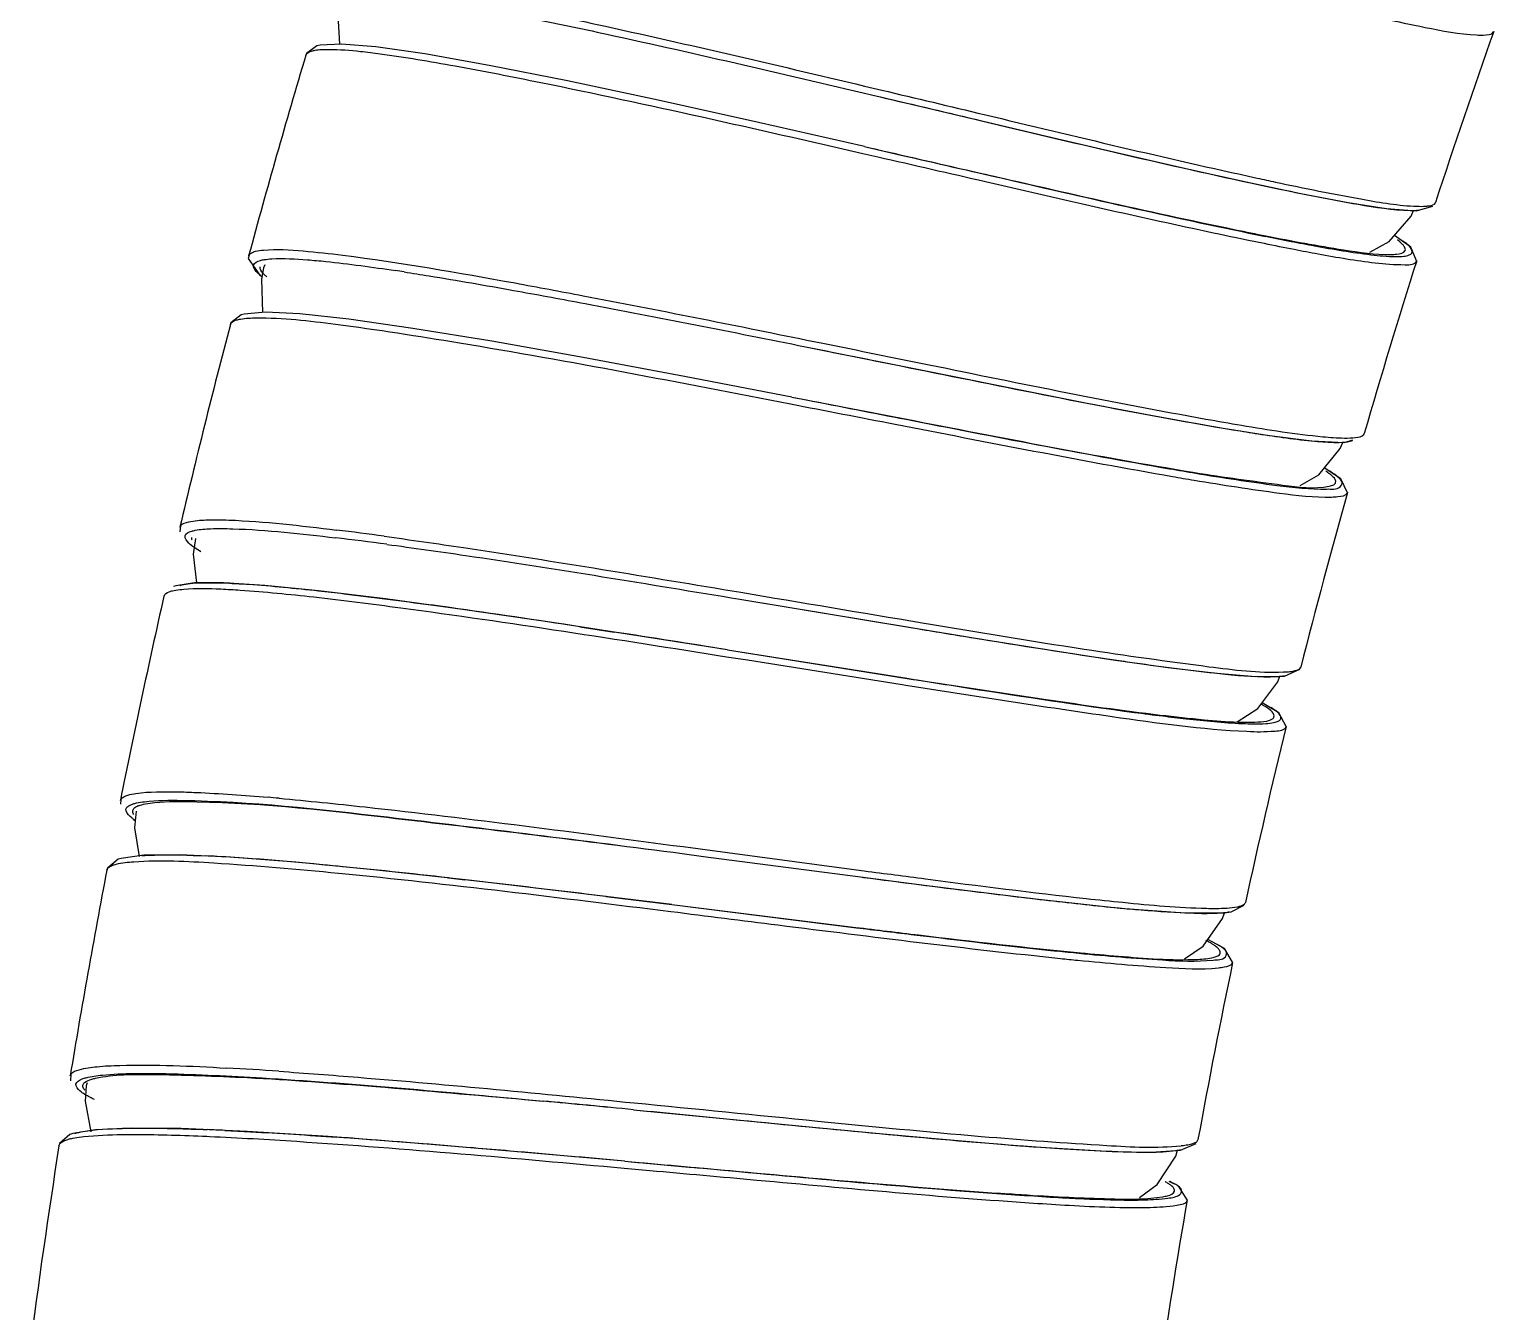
# Model space of a CAD drawing. Header units: millimetres. Extents: x 601 to 1195, y -13 to 407.
# Drawn here: x 904.96 to 918.88, y 315.25 to 327.43 of the extents above; entities that cross this region are included whole.
import ezdxf

# ---------------------------------------------------------------- set-up
doc = ezdxf.new("R2010")
doc.units = ezdxf.units.MM
doc.header["$LTSCALE"] = 0.1

msp = doc.modelspace()

# ---------------------------------------------------------------- linework, layer by layer
at = {"color": 7, "linetype": 'Continuous'}
for p, q in [((907.89, 327.569), (907.906, 327.293)), ((918.877, 327.41), (918.879, 327.413)), ((918.877, 327.41), (918.879, 327.412)), ((907.692, 327.276), (907.593, 327.203)), ((907.593, 327.203), (907.588, 327.187)), ((912.897, 326.319), (912.936, 326.31)), ((912.897, 326.319), (913.26, 326.236)), ((912.882, 326.255), (913.024, 326.222)), ((918.141, 325.71), (918.301, 325.752)), ((917.859, 325.731), (918.141, 325.71)), ((917.885, 325.417), (918.094, 325.659)), ((918.094, 325.659), (918.117, 325.712)), ((918.091, 325.364), (917.935, 325.474)), ((917.7, 325.316), (917.885, 325.417)), ((917.987, 325.413), (917.963, 325.433)), ((918.146, 325.233), (918.091, 325.364)), ((907.047, 325.288), (907.04, 325.256)), ((907.04, 325.256), (907.149, 325.096)), ((907.044, 325.28), (907.047, 325.288)), ((907.196, 325.194), (907.186, 325.168)), ((918.146, 325.233), (918.146, 325.234)), ((907.149, 325.096), (907.169, 325.084)), ((907.186, 325.168), (907.164, 325.059)), ((907.164, 325.059), (907.176, 324.743)), ((909.562, 324.953), (909.603, 324.945)), ((906.875, 324.643), (906.869, 324.626)), ((906.971, 324.72), (906.875, 324.643)), ((912.35, 324.481), (912.502, 324.45)), ((912.206, 323.939), (912.244, 323.931)), ((912.206, 323.939), (912.345, 323.912)), ((917.15, 323.522), (917.459, 323.507)), ((917.459, 323.507), (917.54, 323.531)), ((917.215, 323.201), (917.419, 323.45)), ((917.419, 323.45), (917.443, 323.508)), ((917.426, 323.162), (917.268, 323.265)), ((916.018, 323.225), (916.035, 323.222)), ((917.039, 323.099), (917.215, 323.201)), ((917.488, 323.03), (917.426, 323.162)), ((917.488, 323.03), (917.488, 323.032)), ((906.397, 322.716), (906.39, 322.657)), ((906.391, 322.703), (906.397, 322.716)), ((906.537, 322.596), (906.515, 322.445)), ((906.515, 322.445), (906.549, 322.172)), ((906.239, 322.046), (906.239, 322.047)), ((906.321, 322.098), (906.351, 322.104)), ((911.711, 322.018), (913.341, 321.748)), ((911.711, 322.018), (913.358, 321.745)), ((910.193, 321.755), (910.519, 321.705)), ((913.358, 321.745), (913.38, 321.741)), ((911.596, 321.536), (910.887, 321.648)), ((911.585, 321.471), (911.784, 321.44)), ((911.595, 321.536), (913.263, 321.273)), ((911.596, 321.536), (913.284, 321.268)), ((911.784, 321.44), (913.254, 321.206)), ((916.617, 321.283), (916.891, 321.286)), ((916.826, 321.234), (916.845, 321.286)), ((916.891, 321.286), (917.037, 321.352)), ((913.254, 321.206), (913.29, 321.2)), ((913.263, 321.273), (913.285, 321.269)), ((916.638, 320.979), (916.826, 321.234)), ((916.836, 320.939), (916.678, 321.034)), ((916.441, 320.851), (916.638, 320.979)), ((916.905, 320.807), (916.836, 320.939)), ((916.905, 320.807), (916.905, 320.808)), ((905.828, 320.115), (905.824, 320.069)), ((905.825, 320.105), (905.828, 320.115)), ((905.933, 319.94), (905.918, 319.952)), ((905.948, 319.925), (905.965, 319.916)), ((905.974, 320.003), (905.957, 319.845)), ((905.957, 319.845), (906.003, 319.573)), ((911.174, 319.666), (911.384, 319.638)), ((911.384, 319.638), (912.87, 319.44)), ((905.803, 319.546), (905.701, 319.463)), ((911.165, 319.601), (911.368, 319.574)), ((911.368, 319.574), (912.86, 319.378)), ((905.701, 319.463), (905.695, 319.44)), ((909.163, 319.344), (908.262, 319.443)), ((908.943, 319.369), (909.097, 319.352)), ((912.86, 319.378), (912.888, 319.374)), ((912.861, 319.378), (913.49, 319.296)), ((912.87, 319.44), (912.895, 319.436)), ((910.441, 319.192), (911.066, 319.115)), ((911.066, 319.115), (912.814, 318.899)), ((911.067, 319.115), (912.82, 318.896)), ((916.382, 319.046), (916.507, 319.11)), ((916.517, 319.131), (916.519, 319.136)), ((915.941, 319.036), (916.317, 319.038)), ((916.116, 318.72), (916.302, 318.984)), ((916.302, 318.984), (916.319, 319.038)), ((916.317, 319.038), (916.382, 319.046)), ((916.321, 318.697), (916.162, 318.785)), ((915.94, 318.6), (916.116, 318.72)), ((916.22, 318.73), (916.199, 318.744)), ((916.397, 318.567), (916.321, 318.697)), ((916.397, 318.565), (916.397, 318.567)), ((916.397, 318.565), (916.397, 318.567)), ((905.347, 317.489), (905.353, 317.503)), ((905.353, 317.503), (905.351, 317.439)), ((905.5, 317.392), (905.488, 317.248)), ((905.508, 317.42), (905.5, 317.392)), ((905.488, 317.248), (905.542, 316.955)), ((909.665, 317.264), (909.84, 317.248)), ((909.672, 317.263), (909.845, 317.247)), ((905.926, 316.991), (905.588, 316.976)), ((905.245, 316.844), (905.24, 316.82)), ((905.344, 316.93), (905.245, 316.844)), ((906.645, 316.913), (906.67, 316.912)), ((909.713, 316.757), (908.702, 316.842)), ((915.9, 316.781), (916.05, 316.846)), ((910.619, 316.677), (909.713, 316.757)), ((915.621, 316.763), (915.9, 316.781)), ((915.68, 316.454), (915.856, 316.723)), ((915.856, 316.723), (915.872, 316.78)), ((910.613, 316.611), (910.857, 316.589)), ((915.513, 316.331), (915.68, 316.454)), ((915.845, 316.457), (915.793, 316.484)), ((915.965, 316.31), (915.884, 316.437)), ((915.965, 316.307), (915.965, 316.31)), ((915.965, 316.307), (915.965, 316.309))]:
    msp.add_line(p, q, dxfattribs=at)
for points in [[(907.926, 327.294), (907.722, 327.284), (907.692, 327.276)], [(909.329, 327.091), (908.719, 327.2), (908.253, 327.267), (907.926, 327.294)], [(912.897, 326.319), (911.891, 326.548), (910.937, 326.759), (910.074, 326.943), (909.329, 327.091)], [(913.046, 326.792), (914.014, 326.563), (914.682, 326.405), (915.333, 326.253), (915.952, 326.11), (916.526, 325.983), (917.044, 325.874), (917.494, 325.787), (917.859, 325.731)], [(907.204, 324.745), (907.001, 324.728), (906.971, 324.72)], [(908.605, 324.591), (907.995, 324.679), (907.529, 324.729), (907.204, 324.745)], [(912.206, 323.939), (911.186, 324.134), (910.223, 324.314), (909.354, 324.469), (908.605, 324.591)], [(912.337, 324.417), (913.639, 324.155), (914.349, 324.013), (915.031, 323.879), (915.67, 323.757), (916.248, 323.654), (916.747, 323.573), (917.15, 323.522)], [(906.53, 322.172), (906.352, 322.146), (906.329, 322.137)], [(907.196, 322.148), (906.805, 322.172), (906.53, 322.172)], [(909.097, 321.918), (908.344, 322.021), (907.708, 322.098), (907.196, 322.148)], [(910.887, 321.648), (909.951, 321.792), (909.097, 321.918)], [(913.341, 321.748), (913.973, 321.644), (914.63, 321.539), (915.238, 321.446), (915.782, 321.37), (916.247, 321.314), (916.617, 321.283)], [(906.047, 319.584), (905.832, 319.555), (905.803, 319.546)], [(906.865, 319.566), (906.386, 319.587), (906.047, 319.584)], [(908.262, 319.443), (907.491, 319.518), (906.865, 319.566)], [(911.067, 319.115), (910.171, 319.225), (909.163, 319.344)], [(913.49, 319.296), (914.495, 319.173), (915.329, 319.083), (915.941, 319.036)], [(910.701, 317.166), (911.684, 317.07), (912.373, 317.003), (913.041, 316.94), (913.676, 316.882), (914.265, 316.833), (914.795, 316.794), (915.253, 316.77), (915.621, 316.763)], [(905.588, 316.976), (905.373, 316.94), (905.344, 316.93)], [(907.029, 316.959), (906.403, 316.986), (905.926, 316.991)], [(908.702, 316.842), (907.799, 316.911), (907.029, 316.959)]]:
    msp.add_lwpolyline(points, dxfattribs=at)
for centre, radius, start, end in [((982.961, 304.665), 68, 160.45711, 161.90316), ((982.961, 304.665), 78.667, 163.36215, 164.80819), ((926.182, 369.669), 44.682, 257.6566, 257.885), ((925.459, 367.024), 42.002, 257.7778, 258.0988), ((918.301, 325.796), 0.0253, 335.2306, 341.4521), ((923.991, 362.033), 37.28, 258.2886, 258.7435), ((922.486, 354.032), 29.144, 258.565, 259.0538), ((922.828, 355.456), 30.675, 258.471, 259.016), ((917.948, 325.316), 0.0961, 31.2052, 33.0472), ((982.961, 304.665), 68, 162.39382, 163.83986), ((907.381, 325.385), 0.366, 227.0688, 228.9266), ((907.437, 325.448), 0.451, 228.9334, 230.8617), ((907.492, 325.516), 0.538, 230.8406, 231.9726), ((904.674, 300.119), 25.303, 81.2545, 81.4437), ((982.961, 304.665), 78.667, 165.29882, 166.74486), ((921.297, 353.114), 29.89, 260.0444, 260.599), ((922.584, 362.338), 39.665, 260.149, 260.5125), ((916.859, 322.608), 0.757, 54.3029, 55.8823), ((923.005, 364.453), 41.889, 260.1302, 260.4158), ((916.95, 322.735), 0.6, 52.782, 54.2961), ((916.999, 322.8), 0.519, 52.2322, 52.7571), ((917.048, 322.863), 0.44, 50.1785, 52.2741), ((982.961, 304.665), 68, 164.33048, 165.77653), ((903.866, 289.179), 33.661, 82.3347, 83.1695), ((903.57, 287.769), 35.171, 82.2199, 82.9627), ((906.61, 316.314), 5.861, 87.4963, 87.6646), ((982.961, 304.665), 78.667, 167.23525, 168.68129), ((899.532, 254.876), 67.721, 82.00208, 82.15441), ((895.134, 223.861), 99.046, 81.25471, 81.97881), ((867.448, 43.83), 281.194, 80.96735, 81.18923), ((921.228, 361.945), 40.939, 261.7018, 261.9808), ((916.838, 322.432), 1.107, 272.0613, 272.9119), ((916.848, 322.238), 0.912, 272.8969, 274.2904), ((916.158, 320.152), 1.007, 58.2381, 59.3588), ((916.222, 320.256), 0.885, 57.8213, 58.2219), ((919.178, 348.976), 28.279, 262.4535, 263.0003), ((982.961, 304.665), 68, 166.26715, 167.71319), ((906.068, 319.864), 0.204, 111.1551, 113.1895), ((904.894, 292.915), 27.32, 84.88, 85.0998), ((906.202, 320.294), 0.445, 232.7798, 234.5055), ((906.264, 320.381), 0.552, 234.5163, 236.4186), ((906.015, 306.334), 13.259, 86.8545, 87.3106), ((905.722, 301.197), 18.404, 85.7667, 86.82), ((904.884, 289.791), 29.841, 84.6574, 85.779), ((903.541, 274.839), 44.852, 84.4619, 84.7274), ((901.393, 253.005), 66.792, 83.50908, 84.43525), ((982.961, 304.665), 78.666, 169.1721, 170.61814), ((891.649, 166.665), 153.68, 82.97632, 83.48089), ((937.071, 504.579), 186.777, 262.56066, 262.88667), ((924.93, 407.799), 89.238, 262.92727, 263.16121), ((920.983, 374.774), 55.978, 263.1478, 263.8592), ((918.099, 348.202), 29.251, 263.9077, 264.5434), ((916.153, 323.324), 4.292, 268.3898, 268.947), ((916.138, 322.463), 3.431, 268.9317, 269.9673), ((918.78, 357.666), 39.201, 264.0667, 264.373), ((919.054, 359.778), 41.398, 264.0467, 264.2762), ((982.961, 304.665), 68, 168.20368, 169.64972), ((904.851, 281.763), 35.854, 86.0339, 86.8281), ((905.581, 317.437), 0.128, 218.6537, 222.4691), ((880.97, 10.715), 307.89, 84.45869, 84.61961), ((881.588, 14.053), 304.508, 84.51368, 84.6755), ((906.003, 310.94), 6.05, 91.1906, 91.5138), ((905.593, 290.964), 26.034, 87.3057, 87.6768), ((905.479, 316.352), 0.553, 103.3493, 105.1466), ((902.752, 244.679), 72.408, 85.79915, 85.93613), ((900.529, 214.857), 102.312, 85.14854, 85.78115), ((916.043, 316.887), 0.0253, 343.5248, 349.5704), ((982.961, 304.665), 78.666, 171.10877, 172.55481), ((894.964, 147.645), 169.754, 85.07841, 85.19567), ((885.334, 36.639), 281.177, 84.84073, 85.06381), ((917.486, 357.451), 40.746, 265.6194, 265.8232), ((915.797, 317.855), 1.036, 276.1186, 277.3255), ((916.748, 352.793), 36.51, 266.1118, 266.4719), ((916.302, 344.11), 27.822, 266.2981, 266.9449), ((982.961, 304.665), 68, 170.14043, 171.58648)]:
    msp.add_arc(centre, radius, start, end, dxfattribs=at)
for points, knots in [([(909.684, 327.623), (909.935, 327.571), (911.064, 327.329), (912.187, 327.064), (913.061, 326.856)], [0, 0, 0, 0, 0.221776, 1, 1, 1, 1]), ([(917.44, 327.626), (917.701, 327.564), (918.123, 327.47), (918.551, 327.388), (918.716, 327.38)], [0, 0, 0, 0, 0.619153, 1, 1, 1, 1]), ([(909.705, 327.544), (909.953, 327.494), (911.07, 327.257), (912.181, 326.996), (913.046, 326.792)], [0, 0, 0, 0, 0.221772, 1, 1, 1, 1]), ([(918.716, 327.38), (918.737, 327.379), (918.788, 327.38), (918.862, 327.379), (918.877, 327.41)], [0, 0, 0, 0, 0.382931, 1, 1, 1, 1]), ([(907.589, 327.189), (907.595, 327.21), (907.633, 327.227), (907.664, 327.233), (907.676, 327.235)], [0, 0, 0, 0, 0.648364, 1, 1, 1, 1]), ([(907.676, 327.235), (907.685, 327.237), (907.704, 327.239), (907.724, 327.241), (907.735, 327.242)], [0, 0, 0, 0, 0.469917, 1, 1, 1, 1]), ([(907.735, 327.242), (907.759, 327.243), (907.883, 327.245), (908.008, 327.234), (908.107, 327.224)], [0, 0, 0, 0, 0.19393, 1, 1, 1, 1]), ([(908.107, 327.224), (908.169, 327.217), (908.47, 327.18), (908.768, 327.129), (909.005, 327.086)], [0, 0, 0, 0, 0.206689, 1, 1, 1, 1]), ([(909.005, 327.086), (909.278, 327.037), (910.575, 326.782), (911.864, 326.488), (912.882, 326.255)], [0, 0, 0, 0, 0.20988, 1, 1, 1, 1]), ([(913.061, 326.856), (913.386, 326.779), (914.575, 326.495), (915.763, 326.209), (916.63, 326.02)], [0, 0, 0, 0, 0.273545, 1, 1, 1, 1]), ([(913.046, 326.792), (913.367, 326.716), (914.539, 326.439), (915.712, 326.159), (916.567, 325.974)], [0, 0, 0, 0, 0.273555, 1, 1, 1, 1]), ([(912.936, 326.31), (913.255, 326.237), (914.417, 325.972), (915.578, 325.705), (916.424, 325.529)], [0, 0, 0, 0, 0.274433, 1, 1, 1, 1]), ([(913.024, 326.222), (913.365, 326.144), (914.587, 325.864), (915.81, 325.58), (916.697, 325.4)], [0, 0, 0, 0, 0.278735, 1, 1, 1, 1]), ([(913.26, 326.236), (913.581, 326.162), (914.729, 325.899), (915.877, 325.634), (916.708, 325.466)], [0, 0, 0, 0, 0.280096, 1, 1, 1, 1]), ([(916.797, 325.925), (917.061, 325.869), (917.486, 325.786), (917.917, 325.716), (918.083, 325.713)], [0, 0, 0, 0, 0.619569, 1, 1, 1, 1]), ([(916.804, 325.982), (917.079, 325.923), (917.525, 325.834), (917.977, 325.758), (918.151, 325.752)], [0, 0, 0, 0, 0.617647, 1, 1, 1, 1]), ([(918.233, 325.753), (918.245, 325.754), (918.276, 325.757), (918.315, 325.767), (918.324, 325.785)], [0, 0, 0, 0, 0.36008, 1, 1, 1, 1]), ([(916.714, 325.47), (916.959, 325.422), (917.352, 325.351), (917.75, 325.292), (917.901, 325.294)], [0, 0, 0, 0, 0.623199, 1, 1, 1, 1]), ([(907.047, 325.288), (907.052, 325.297), (907.072, 325.313), (907.096, 325.32), (907.11, 325.324)], [0, 0, 0, 0, 0.408258, 1, 1, 1, 1]), ([(907.11, 325.324), (907.134, 325.33), (907.285, 325.349), (907.436, 325.338), (907.562, 325.327)], [0, 0, 0, 0, 0.164908, 1, 1, 1, 1]), ([(907.562, 325.327), (907.688, 325.317), (908.363, 325.241), (909.032, 325.122), (909.576, 325.023)], [0, 0, 0, 0, 0.186055, 1, 1, 1, 1]), ([(916.952, 325.418), (917.026, 325.404), (917.279, 325.356), (917.532, 325.313), (917.712, 325.292)], [0, 0, 0, 0, 0.296181, 1, 1, 1, 1]), ([(916.983, 325.343), (917.059, 325.328), (917.314, 325.28), (917.571, 325.236), (917.752, 325.214)], [0, 0, 0, 0, 0.296203, 1, 1, 1, 1]), ([(917.712, 325.292), (917.79, 325.283), (917.893, 325.271), (918.016, 325.275), (918.069, 325.283), (918.106, 325.306), (918.094, 325.372), (918.046, 325.398), (918.015, 325.421)], [0, 0, 0, 0, 0.43093, 0.574547, 0.671771, 0.730495, 0.783388, 1, 1, 1, 1]), ([(917.901, 325.294), (917.919, 325.294), (917.963, 325.297), (918.028, 325.304), (918.038, 325.333)], [0, 0, 0, 0, 0.38274, 1, 1, 1, 1]), ([(918.029, 325.369), (918.024, 325.376), (918.011, 325.392), (917.996, 325.406), (917.987, 325.413)], [0, 0, 0, 0, 0.439578, 1, 1, 1, 1]), ([(918.038, 325.333), (918.039, 325.337), (918.039, 325.35), (918.034, 325.361), (918.031, 325.366)], [0, 0, 0, 0, 0.440828, 1, 1, 1, 1]), ([(907.132, 325.116), (907.111, 325.136), (907.058, 325.197), (907.129, 325.231), (907.155, 325.238)], [0, 0, 0, 0, 0.518717, 1, 1, 1, 1]), ([(907.155, 325.238), (907.161, 325.24), (907.172, 325.242), (907.184, 325.244), (907.19, 325.245)], [0, 0, 0, 0, 0.476312, 1, 1, 1, 1]), ([(907.19, 325.245), (907.215, 325.249), (907.352, 325.261), (907.489, 325.252), (907.602, 325.244)], [0, 0, 0, 0, 0.18015, 1, 1, 1, 1]), ([(907.602, 325.244), (907.66, 325.239), (907.94, 325.213), (908.219, 325.174), (908.439, 325.141)], [0, 0, 0, 0, 0.208231, 1, 1, 1, 1]), ([(917.752, 325.214), (917.846, 325.203), (917.956, 325.196), (918.133, 325.196), (918.146, 325.233)], [0, 0, 0, 0, 0.708359, 1, 1, 1, 1]), ([(907.154, 325.159), (907.153, 325.162), (907.152, 325.168), (907.153, 325.174), (907.154, 325.177)], [0, 0, 0, 0, 0.51488, 1, 1, 1, 1]), ([(907.217, 325.081), (907.208, 325.088), (907.183, 325.11), (907.158, 325.137), (907.154, 325.159)], [0, 0, 0, 0, 0.329015, 1, 1, 1, 1]), ([(908.521, 325.128), (908.601, 325.116), (908.948, 325.061), (909.295, 325.001), (909.562, 324.953)], [0, 0, 0, 0, 0.229382, 1, 1, 1, 1]), ([(909.576, 325.023), (909.792, 324.983), (910.718, 324.81), (911.642, 324.625), (912.35, 324.481)], [0, 0, 0, 0, 0.232655, 1, 1, 1, 1]), ([(909.603, 324.945), (909.816, 324.907), (910.729, 324.738), (911.639, 324.557), (912.337, 324.417)], [0, 0, 0, 0, 0.232815, 1, 1, 1, 1]), ([(906.87, 324.629), (906.876, 324.653), (906.92, 324.671), (906.954, 324.678), (906.967, 324.68)], [0, 0, 0, 0, 0.642267, 1, 1, 1, 1]), ([(907.117, 324.691), (907.368, 324.694), (908.015, 324.618), (909.708, 324.357), (911.147, 324.077), (912.194, 323.874)], [0, 0, 0, 0, 0.146345, 0.378132, 1, 1, 1, 1]), ([(912.337, 324.417), (912.689, 324.346), (913.952, 324.092), (915.214, 323.835), (916.129, 323.674)], [0, 0, 0, 0, 0.278262, 1, 1, 1, 1]), ([(912.502, 324.45), (912.839, 324.382), (914.051, 324.136), (915.263, 323.888), (916.143, 323.73)], [0, 0, 0, 0, 0.27768, 1, 1, 1, 1]), ([(912.244, 323.931), (912.596, 323.864), (913.852, 323.621), (915.108, 323.375), (916.018, 323.225)], [0, 0, 0, 0, 0.279719, 1, 1, 1, 1]), ([(912.194, 323.874), (912.525, 323.81), (913.735, 323.575), (914.944, 323.338), (915.825, 323.184)], [0, 0, 0, 0, 0.274262, 1, 1, 1, 1]), ([(912.345, 323.912), (912.661, 323.85), (913.811, 323.627), (914.96, 323.402), (915.798, 323.257)], [0, 0, 0, 0, 0.274616, 1, 1, 1, 1]), ([(916.143, 323.73), (916.256, 323.71), (916.625, 323.646), (916.995, 323.587), (917.255, 323.562)], [0, 0, 0, 0, 0.305146, 1, 1, 1, 1]), ([(916.415, 323.626), (916.49, 323.613), (916.743, 323.573), (916.998, 323.536), (917.178, 323.52)], [0, 0, 0, 0, 0.296181, 1, 1, 1, 1]), ([(917.178, 323.52), (917.211, 323.517), (917.315, 323.509), (917.42, 323.504), (917.49, 323.514)], [0, 0, 0, 0, 0.320547, 1, 1, 1, 1]), ([(917.255, 323.562), (917.288, 323.559), (917.391, 323.551), (917.495, 323.546), (917.566, 323.554)], [0, 0, 0, 0, 0.318295, 1, 1, 1, 1]), ([(917.49, 323.514), (917.499, 323.515), (917.514, 323.518), (917.529, 323.522), (917.535, 323.525)], [0, 0, 0, 0, 0.546953, 1, 1, 1, 1]), ([(917.644, 323.583), (917.645, 323.584), (917.646, 323.587), (917.648, 323.59), (917.648, 323.591)], [0, 0, 0, 0, 0.508255, 1, 1, 1, 1]), ([(916.031, 323.149), (916.3, 323.104), (916.734, 323.037), (917.172, 322.984), (917.338, 322.989)], [0, 0, 0, 0, 0.622163, 1, 1, 1, 1]), ([(916.035, 323.222), (916.313, 323.176), (916.734, 323.123), (917.171, 323.062), (917.316, 323.092)], [0, 0, 0, 0, 0.65622, 1, 1, 1, 1]), ([(916.046, 323.215), (916.302, 323.172), (916.715, 323.11), (917.133, 323.06), (917.292, 323.065)], [0, 0, 0, 0, 0.6209, 1, 1, 1, 1]), ([(917.292, 323.065), (917.334, 323.067), (917.404, 323.048), (917.444, 323.121), (917.436, 323.137)], [0, 0, 0, 0, 0.703463, 1, 1, 1, 1]), ([(917.316, 323.092), (917.331, 323.095), (917.354, 323.1), (917.374, 323.118), (917.376, 323.127)], [0, 0, 0, 0, 0.613171, 1, 1, 1, 1]), ([(917.376, 323.127), (917.382, 323.145), (917.359, 323.175), (917.338, 323.194), (917.33, 323.2)], [0, 0, 0, 0, 0.640106, 1, 1, 1, 1]), ([(917.436, 323.137), (917.432, 323.142), (917.423, 323.155), (917.412, 323.166), (917.406, 323.172)], [0, 0, 0, 0, 0.442237, 1, 1, 1, 1]), ([(917.338, 322.989), (917.358, 322.989), (917.406, 322.993), (917.477, 323), (917.488, 323.03)], [0, 0, 0, 0, 0.38428, 1, 1, 1, 1]), ([(906.397, 322.716), (906.413, 322.739), (906.503, 322.763), (906.582, 322.769), (906.636, 322.771)], [0, 0, 0, 0, 0.345717, 1, 1, 1, 1]), ([(906.502, 322.664), (906.513, 322.668), (906.572, 322.681), (906.633, 322.686), (906.682, 322.688)], [0, 0, 0, 0, 0.193668, 1, 1, 1, 1]), ([(906.636, 322.771), (906.709, 322.774), (907.125, 322.766), (907.538, 322.717), (907.879, 322.675)], [0, 0, 0, 0, 0.174688, 1, 1, 1, 1]), ([(906.682, 322.688), (906.752, 322.69), (907.149, 322.685), (907.545, 322.64), (907.87, 322.601)], [0, 0, 0, 0, 0.175687, 1, 1, 1, 1]), ([(906.475, 322.551), (906.456, 322.568), (906.412, 322.626), (906.477, 322.657), (906.502, 322.664)], [0, 0, 0, 0, 0.4984, 1, 1, 1, 1]), ([(906.507, 322.579), (906.505, 322.583), (906.503, 322.591), (906.503, 322.599), (906.504, 322.603)], [0, 0, 0, 0, 0.525643, 1, 1, 1, 1]), ([(908.331, 322.616), (908.583, 322.582), (909.715, 322.418), (910.844, 322.23), (911.722, 322.083)], [0, 0, 0, 0, 0.222399, 1, 1, 1, 1]), ([(908.356, 322.539), (908.606, 322.506), (909.726, 322.346), (910.843, 322.162), (911.711, 322.018)], [0, 0, 0, 0, 0.222396, 1, 1, 1, 1]), ([(906.351, 322.104), (906.376, 322.108), (906.519, 322.124), (906.663, 322.12), (906.78, 322.115)], [0, 0, 0, 0, 0.182489, 1, 1, 1, 1]), ([(906.391, 322.149), (906.415, 322.156), (906.567, 322.181), (906.722, 322.175), (906.849, 322.17)], [0, 0, 0, 0, 0.167156, 1, 1, 1, 1]), ([(906.866, 322.169), (906.925, 322.167), (907.206, 322.15), (907.486, 322.122), (907.707, 322.098)], [0, 0, 0, 0, 0.210232, 1, 1, 1, 1]), ([(906.239, 322.047), (906.244, 322.068), (906.28, 322.087), (906.31, 322.095), (906.321, 322.098)], [0, 0, 0, 0, 0.649673, 1, 1, 1, 1]), ([(906.78, 322.115), (906.841, 322.112), (907.136, 322.095), (907.431, 322.065), (907.663, 322.039)], [0, 0, 0, 0, 0.20864, 1, 1, 1, 1]), ([(907.663, 322.039), (907.939, 322.008), (909.249, 321.841), (910.554, 321.635), (911.585, 321.471)], [0, 0, 0, 0, 0.209991, 1, 1, 1, 1]), ([(907.707, 322.098), (907.788, 322.089), (908.145, 322.048), (908.501, 322.001), (908.776, 321.963)], [0, 0, 0, 0, 0.228357, 1, 1, 1, 1]), ([(911.722, 322.083), (912.297, 321.987), (913.384, 321.804), (914.866, 321.556), (916.008, 321.395), (916.642, 321.317), (916.878, 321.326)], [0, 0, 0, 0, 0.335534, 0.634491, 0.864193, 1, 1, 1, 1]), ([(913.38, 321.741), (913.556, 321.712), (914.202, 321.606), (914.849, 321.503), (915.319, 321.434)], [0, 0, 0, 0, 0.273298, 1, 1, 1, 1]), ([(915.517, 321.406), (915.785, 321.368), (916.217, 321.314), (916.654, 321.274), (916.818, 321.283)], [0, 0, 0, 0, 0.62226, 1, 1, 1, 1]), ([(916.818, 321.283), (916.83, 321.284), (916.853, 321.286), (916.876, 321.288), (916.887, 321.29)], [0, 0, 0, 0, 0.536618, 1, 1, 1, 1]), ([(916.916, 321.328), (916.934, 321.329), (916.976, 321.335), (917.038, 321.346), (917.046, 321.373)], [0, 0, 0, 0, 0.382374, 1, 1, 1, 1]), ([(913.284, 321.268), (913.486, 321.236), (914.212, 321.122), (914.939, 321.011), (915.464, 320.942)], [0, 0, 0, 0, 0.278635, 1, 1, 1, 1]), ([(913.285, 321.269), (913.731, 321.199), (914.538, 321.075), (915.486, 320.94), (916.092, 320.874), (916.413, 320.847), (916.627, 320.848), (916.745, 320.858), (916.776, 320.881)], [0, 0, 0, 0, 0.384735, 0.695193, 0.814061, 0.905366, 0.967328, 1, 1, 1, 1]), ([(913.29, 321.2), (913.943, 321.097), (915.021, 320.933), (916.104, 320.782), (916.533, 320.762)], [0, 0, 0, 0, 0.606381, 1, 1, 1, 1]), ([(915.732, 320.908), (915.807, 320.899), (916.057, 320.869), (916.309, 320.844), (916.487, 320.836)], [0, 0, 0, 0, 0.297176, 1, 1, 1, 1]), ([(916.487, 320.836), (916.562, 320.833), (916.663, 320.829), (916.78, 320.843), (916.83, 320.854), (916.861, 320.883), (916.835, 320.948), (916.787, 320.97), (916.752, 320.992)], [0, 0, 0, 0, 0.424098, 0.56344, 0.656298, 0.712478, 0.768874, 1, 1, 1, 1]), ([(916.79, 320.9), (916.792, 320.906), (916.78, 320.958), (916.729, 320.982), (916.693, 321.005)], [0, 0, 0, 0, 0.142596, 1, 1, 1, 1]), ([(916.776, 320.881), (916.78, 320.883), (916.786, 320.889), (916.789, 320.896), (916.79, 320.9)], [0, 0, 0, 0, 0.536703, 1, 1, 1, 1]), ([(916.533, 320.762), (916.622, 320.757), (916.728, 320.758), (916.893, 320.771), (916.905, 320.807)], [0, 0, 0, 0, 0.70471, 1, 1, 1, 1]), ([(905.895, 320.155), (905.92, 320.163), (906.075, 320.191), (906.233, 320.189), (906.363, 320.187)], [0, 0, 0, 0, 0.166657, 1, 1, 1, 1]), ([(906.363, 320.187), (906.424, 320.186), (906.712, 320.176), (907.001, 320.154), (907.228, 320.135)], [0, 0, 0, 0, 0.209217, 1, 1, 1, 1]), ([(905.918, 319.952), (905.897, 319.97), (905.846, 320.031), (905.919, 320.064), (905.946, 320.073)], [0, 0, 0, 0, 0.492312, 1, 1, 1, 1]), ([(905.942, 320.01), (905.944, 320.018), (905.957, 320.037), (905.976, 320.046), (905.987, 320.051)], [0, 0, 0, 0, 0.418538, 1, 1, 1, 1]), ([(905.946, 320.073), (905.951, 320.074), (905.961, 320.077), (905.971, 320.08), (905.977, 320.081)], [0, 0, 0, 0, 0.479937, 1, 1, 1, 1]), ([(905.977, 320.081), (906.002, 320.086), (906.145, 320.108), (906.29, 320.107), (906.409, 320.106)], [0, 0, 0, 0, 0.17959, 1, 1, 1, 1]), ([(905.994, 320.054), (906.016, 320.063), (906.159, 320.095), (906.306, 320.095), (906.429, 320.094)], [0, 0, 0, 0, 0.161224, 1, 1, 1, 1]), ([(906.409, 320.106), (907.061, 320.096), (908.649, 319.919), (910.231, 319.723), (911.165, 319.601)], [0, 0, 0, 0, 0.409105, 1, 1, 1, 1]), ([(906.429, 320.094), (907.073, 320.091), (908.655, 319.915), (910.229, 319.722), (911.165, 319.601)], [0, 0, 0, 0, 0.405843, 1, 1, 1, 1]), ([(907.332, 320.126), (907.605, 320.101), (908.888, 319.969), (910.167, 319.8), (911.174, 319.666)], [0, 0, 0, 0, 0.212311, 1, 1, 1, 1]), ([(905.953, 319.971), (905.948, 319.977), (905.942, 319.99), (905.941, 320.004), (905.942, 320.01)], [0, 0, 0, 0, 0.549769, 1, 1, 1, 1]), ([(905.696, 319.444), (905.697, 319.453), (905.713, 319.474), (905.735, 319.484), (905.748, 319.489)], [0, 0, 0, 0, 0.407563, 1, 1, 1, 1]), ([(905.748, 319.489), (905.76, 319.493), (905.827, 319.513), (905.896, 319.519), (905.952, 319.523)], [0, 0, 0, 0, 0.185989, 1, 1, 1, 1]), ([(905.952, 319.523), (906.205, 319.541), (906.857, 319.508), (908.559, 319.362), (910.006, 319.18), (911.058, 319.05)], [0, 0, 0, 0, 0.147998, 0.380184, 1, 1, 1, 1]), ([(906.028, 319.581), (906.068, 319.584), (906.271, 319.592), (906.475, 319.586), (906.638, 319.578)], [0, 0, 0, 0, 0.196891, 1, 1, 1, 1]), ([(912.895, 319.436), (913.089, 319.411), (913.791, 319.319), (914.494, 319.229), (915.004, 319.173)], [0, 0, 0, 0, 0.276113, 1, 1, 1, 1]), ([(915.004, 319.173), (915.121, 319.161), (915.501, 319.121), (915.883, 319.086), (916.147, 319.08)], [0, 0, 0, 0, 0.307133, 1, 1, 1, 1]), ([(915.317, 319.084), (915.387, 319.077), (915.625, 319.056), (915.863, 319.039), (916.032, 319.034)], [0, 0, 0, 0, 0.292725, 1, 1, 1, 1]), ([(916.147, 319.08), (916.179, 319.079), (916.277, 319.079), (916.376, 319.081), (916.442, 319.094)], [0, 0, 0, 0, 0.317695, 1, 1, 1, 1]), ([(916.442, 319.094), (916.451, 319.096), (916.478, 319.103), (916.509, 319.114), (916.517, 319.131)], [0, 0, 0, 0, 0.348656, 1, 1, 1, 1]), ([(911.058, 319.05), (911.397, 319.007), (912.63, 318.853), (913.864, 318.697), (914.761, 318.604)], [0, 0, 0, 0, 0.274869, 1, 1, 1, 1]), ([(916.136, 319.032), (916.16, 319.032), (916.238, 319.034), (916.316, 319.037), (916.368, 319.049)], [0, 0, 0, 0, 0.31215, 1, 1, 1, 1]), ([(912.814, 318.899), (913.014, 318.875), (913.725, 318.788), (914.438, 318.706), (914.952, 318.657)], [0, 0, 0, 0, 0.279929, 1, 1, 1, 1]), ([(912.82, 318.896), (912.994, 318.875), (913.629, 318.797), (914.265, 318.722), (914.728, 318.674)], [0, 0, 0, 0, 0.273632, 1, 1, 1, 1]), ([(914.936, 318.653), (915.201, 318.627), (915.624, 318.593), (916.052, 318.571), (916.211, 318.588)], [0, 0, 0, 0, 0.624802, 1, 1, 1, 1]), ([(914.952, 318.657), (915.072, 318.646), (915.442, 318.614), (915.815, 318.583), (916.066, 318.595)], [0, 0, 0, 0, 0.323927, 1, 1, 1, 1]), ([(916.066, 318.595), (916.118, 318.598), (916.184, 318.601), (916.274, 318.631), (916.279, 318.654)], [0, 0, 0, 0, 0.687359, 1, 1, 1, 1]), ([(916.199, 318.744), (916.19, 318.749), (916.171, 318.76), (916.152, 318.771), (916.142, 318.776)], [0, 0, 0, 0, 0.47233, 1, 1, 1, 1]), ([(916.211, 318.588), (916.251, 318.593), (916.325, 318.581), (916.345, 318.658), (916.335, 318.672)], [0, 0, 0, 0, 0.69183, 1, 1, 1, 1]), ([(916.257, 318.7), (916.252, 318.705), (916.24, 318.716), (916.227, 318.725), (916.22, 318.73)], [0, 0, 0, 0, 0.458051, 1, 1, 1, 1]), ([(916.279, 318.654), (916.281, 318.661), (916.276, 318.68), (916.264, 318.693), (916.257, 318.7)], [0, 0, 0, 0, 0.41155, 1, 1, 1, 1]), ([(916.307, 318.699), (916.301, 318.705), (916.286, 318.716), (916.27, 318.726), (916.262, 318.731)], [0, 0, 0, 0, 0.462956, 1, 1, 1, 1]), ([(916.335, 318.672), (916.331, 318.677), (916.322, 318.687), (916.313, 318.695), (916.307, 318.699)], [0, 0, 0, 0, 0.453317, 1, 1, 1, 1]), ([(914.926, 318.587), (915.204, 318.559), (915.647, 318.522), (916.096, 318.497), (916.262, 318.515)], [0, 0, 0, 0, 0.626031, 1, 1, 1, 1]), ([(916.262, 318.515), (916.28, 318.517), (916.325, 318.524), (916.388, 318.536), (916.397, 318.565)], [0, 0, 0, 0, 0.38081, 1, 1, 1, 1]), ([(905.353, 317.503), (905.369, 317.528), (905.462, 317.558), (905.545, 317.57), (905.602, 317.575)], [0, 0, 0, 0, 0.343786, 1, 1, 1, 1]), ([(905.602, 317.575), (905.674, 317.582), (906.085, 317.601), (906.497, 317.581), (906.834, 317.562)], [0, 0, 0, 0, 0.176798, 1, 1, 1, 1]), ([(907.33, 317.531), (907.582, 317.514), (908.709, 317.427), (909.834, 317.318), (910.708, 317.231)], [0, 0, 0, 0, 0.223262, 1, 1, 1, 1]), ([(905.44, 317.344), (905.421, 317.36), (905.374, 317.415), (905.438, 317.449), (905.462, 317.459)], [0, 0, 0, 0, 0.494007, 1, 1, 1, 1]), ([(905.462, 317.459), (905.474, 317.463), (905.536, 317.482), (905.601, 317.49), (905.653, 317.495)], [0, 0, 0, 0, 0.191924, 1, 1, 1, 1]), ([(905.482, 317.357), (905.476, 317.363), (905.468, 317.376), (905.466, 317.391), (905.467, 317.398)], [0, 0, 0, 0, 0.555931, 1, 1, 1, 1]), ([(905.467, 317.398), (905.468, 317.403), (905.472, 317.413), (905.48, 317.421), (905.484, 317.424)], [0, 0, 0, 0, 0.463291, 1, 1, 1, 1]), ([(905.484, 317.424), (905.503, 317.441), (905.541, 317.454), (905.577, 317.463), (905.588, 317.465)], [0, 0, 0, 0, 0.680238, 1, 1, 1, 1]), ([(905.588, 317.465), (905.762, 317.503), (906.249, 317.503), (907.135, 317.473), (908.32, 317.383), (909.199, 317.306), (909.672, 317.263)], [0, 0, 0, 0, 0.130286, 0.353339, 0.651468, 1, 1, 1, 1]), ([(905.653, 317.495), (905.853, 317.515), (906.361, 317.511), (907.698, 317.446), (908.834, 317.342), (909.665, 317.264)], [0, 0, 0, 0, 0.149757, 0.377598, 1, 1, 1, 1]), ([(905.579, 317.262), (905.564, 317.269), (905.516, 317.293), (905.469, 317.32), (905.44, 317.344)], [0, 0, 0, 0, 0.304561, 1, 1, 1, 1]), ([(910.701, 317.166), (911.038, 317.133), (912.261, 317.014), (913.485, 316.892), (914.374, 316.824)], [0, 0, 0, 0, 0.274851, 1, 1, 1, 1]), ([(910.708, 317.231), (911.29, 317.174), (912.389, 317.064), (913.887, 316.917), (915.036, 316.834), (915.674, 316.799), (915.908, 316.824)], [0, 0, 0, 0, 0.336025, 0.635218, 0.864786, 1, 1, 1, 1]), ([(905.392, 316.94), (905.417, 316.948), (905.565, 316.98), (905.718, 316.985), (905.843, 316.989)], [0, 0, 0, 0, 0.17062, 1, 1, 1, 1]), ([(905.877, 316.989), (905.932, 316.991), (906.189, 316.993), (906.446, 316.985), (906.648, 316.977)], [0, 0, 0, 0, 0.213287, 1, 1, 1, 1]), ([(906.817, 316.969), (906.899, 316.965), (907.254, 316.947), (907.61, 316.924), (907.883, 316.905)], [0, 0, 0, 0, 0.230178, 1, 1, 1, 1]), ([(905.24, 316.824), (905.244, 316.848), (905.287, 316.871), (905.321, 316.882), (905.335, 316.885)], [0, 0, 0, 0, 0.640638, 1, 1, 1, 1]), ([(905.352, 316.89), (905.378, 316.896), (905.525, 316.921), (905.674, 316.926), (905.795, 316.929)], [0, 0, 0, 0, 0.182483, 1, 1, 1, 1]), ([(905.795, 316.929), (905.855, 316.93), (906.138, 316.932), (906.422, 316.923), (906.645, 316.913)], [0, 0, 0, 0, 0.210702, 1, 1, 1, 1]), ([(906.67, 316.912), (906.947, 316.9), (908.263, 316.822), (909.576, 316.705), (910.613, 316.611)], [0, 0, 0, 0, 0.210183, 1, 1, 1, 1]), ([(915.929, 316.827), (915.948, 316.829), (915.993, 316.838), (916.058, 316.851), (916.067, 316.88)], [0, 0, 0, 0, 0.380065, 1, 1, 1, 1]), ([(914.518, 316.814), (914.798, 316.793), (915.243, 316.768), (915.693, 316.756), (915.859, 316.779)], [0, 0, 0, 0, 0.626407, 1, 1, 1, 1]), ([(915.859, 316.779), (915.866, 316.78), (915.88, 316.782), (915.894, 316.784), (915.9, 316.786)], [0, 0, 0, 0, 0.522092, 1, 1, 1, 1]), ([(910.618, 316.677), (910.954, 316.647), (912.171, 316.538), (913.389, 316.426), (914.273, 316.366)], [0, 0, 0, 0, 0.275336, 1, 1, 1, 1]), ([(910.619, 316.677), (910.981, 316.644), (912.276, 316.527), (913.571, 316.406), (914.506, 316.346)], [0, 0, 0, 0, 0.279037, 1, 1, 1, 1]), ([(910.857, 316.589), (911.196, 316.559), (912.411, 316.449), (913.626, 316.337), (914.504, 316.279)], [0, 0, 0, 0, 0.278891, 1, 1, 1, 1]), ([(915.785, 316.465), (915.781, 316.468), (915.771, 316.474), (915.76, 316.48), (915.755, 316.483)], [0, 0, 0, 0, 0.479251, 1, 1, 1, 1]), ([(915.827, 316.432), (915.822, 316.437), (915.808, 316.449), (915.794, 316.459), (915.785, 316.465)], [0, 0, 0, 0, 0.449431, 1, 1, 1, 1]), ([(915.896, 316.36), (915.903, 316.366), (915.937, 316.425), (915.843, 316.46), (915.799, 316.483)], [0, 0, 0, 0, 0.158963, 1, 1, 1, 1]), ([(915.845, 316.393), (915.846, 316.399), (915.842, 316.414), (915.833, 316.426), (915.827, 316.432)], [0, 0, 0, 0, 0.424752, 1, 1, 1, 1]), ([(914.502, 316.352), (914.759, 316.336), (915.168, 316.318), (915.582, 316.313), (915.731, 316.339)], [0, 0, 0, 0, 0.629601, 1, 1, 1, 1]), ([(914.504, 316.279), (914.617, 316.271), (914.986, 316.249), (915.357, 316.231), (915.613, 316.238)], [0, 0, 0, 0, 0.307843, 1, 1, 1, 1]), ([(914.82, 316.328), (914.893, 316.324), (915.14, 316.312), (915.388, 316.305), (915.562, 316.309)], [0, 0, 0, 0, 0.298033, 1, 1, 1, 1]), ([(915.562, 316.309), (915.635, 316.311), (915.745, 316.319), (915.864, 316.336), (915.896, 316.36)], [0, 0, 0, 0, 0.651948, 1, 1, 1, 1]), ([(915.613, 316.238), (915.698, 316.24), (915.8, 316.247), (915.956, 316.272), (915.965, 316.307)], [0, 0, 0, 0, 0.702334, 1, 1, 1, 1]), ([(915.731, 316.339), (915.747, 316.341), (915.785, 316.35), (915.84, 316.367), (915.845, 316.393)], [0, 0, 0, 0, 0.377634, 1, 1, 1, 1])]:
    msp.add_open_spline(points, degree=3, knots=knots, dxfattribs=at)
for points in [[(918.151, 325.752), (918.178, 325.751), (918.206, 325.751), (918.233, 325.753)], [(918.083, 325.713), (918.11, 325.713), (918.138, 325.713), (918.166, 325.716)], [(906.967, 324.68), (907.017, 324.689), (907.067, 324.691), (907.117, 324.691)], [(917.566, 323.554), (917.593, 323.558), (917.627, 323.561), (917.644, 323.583)], [(917.406, 323.172), (917.376, 323.198), (917.343, 323.22), (917.309, 323.241)], [(906.59, 322.469), (906.55, 322.493), (906.509, 322.518), (906.475, 322.551)], [(905.829, 320.115), (905.841, 320.138), (905.87, 320.148), (905.895, 320.155)]]:
    msp.add_open_spline(points, degree=3, dxfattribs=at)

doc.saveas('drawing.dxf')
